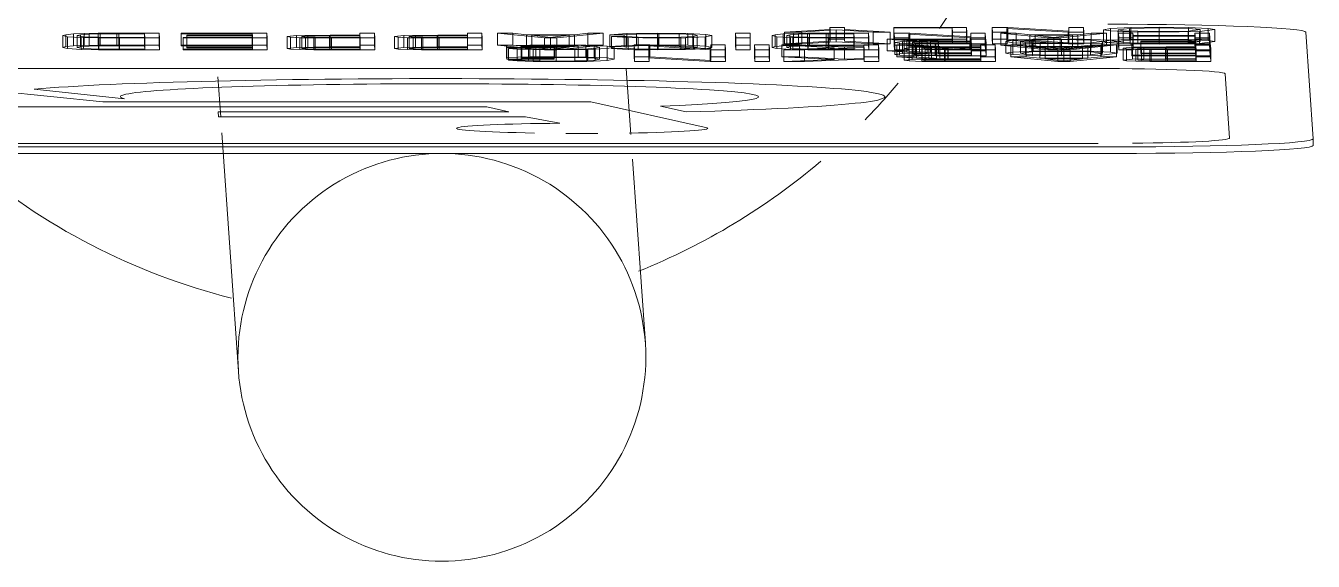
# Model space of a CAD drawing. Header units: metres. Extents: x -55 to 263, y -124 to 62.
# Drawn here: x 2.4793 to 2.6748, y 19.5796 to 19.6609 of the extents above; entities that cross this region are included whole.
import ezdxf

# ---------------------------------------------------------------- set-up
doc = ezdxf.new("R2010")
doc.units = ezdxf.units.M
doc.layers.add('0-1', color=7, linetype='Continuous', lineweight=5)
doc.layers.add('45ESTAC-1', color=53, linetype='Continuous', lineweight=5)

# ---------------------------------------------------------------- blocks, each defined once
blk = doc.blocks.new('Sign - SpeedLimit_Handicap - Handicap-5468633-A1 _ A250')
at = {"layer": '45ESTAC-1'}
for p, q in [((2.48533, 19.65956), (2.48487, 19.65942)), ((2.48487, 19.65942), (2.48558, 19.65925)), ((2.48487, 19.65762), (2.48487, 19.65942)), ((2.48653, 19.65967), (2.48533, 19.65956)), ((2.48533, 19.65776), (2.48533, 19.65956)), ((2.48558, 19.65925), (2.48768, 19.65912)), ((2.48558, 19.65745), (2.48558, 19.65925)), ((2.48815, 19.65973), (2.48653, 19.65967)), ((2.48653, 19.65787), (2.48653, 19.65967)), ((2.48708, 19.65942), (2.48756, 19.65955)), ((2.48804, 19.65925), (2.48708, 19.65942)), ((2.48708, 19.65762), (2.48708, 19.65942)), ((2.48756, 19.65955), (2.4889, 19.65964)), ((2.48756, 19.65775), (2.48756, 19.65955)), ((2.48768, 19.65912), (2.49029, 19.65907)), ((2.48768, 19.65732), (2.48768, 19.65912)), ((2.49035, 19.65917), (2.48804, 19.65925)), ((2.48804, 19.65745), (2.48804, 19.65925)), ((2.49026, 19.65977), (2.48815, 19.65973)), ((2.48815, 19.65794), (2.48815, 19.65973)), ((2.4889, 19.65964), (2.49054, 19.65968)), ((2.4889, 19.65784), (2.4889, 19.65964)), ((2.49311, 19.65978), (2.49026, 19.65977)), ((2.49026, 19.65797), (2.49026, 19.65977)), ((2.49029, 19.65907), (2.49346, 19.65906)), ((2.49029, 19.65727), (2.49029, 19.65907)), ((2.49349, 19.65915), (2.49035, 19.65917)), ((2.49035, 19.65737), (2.49035, 19.65917)), ((2.49054, 19.65968), (2.49339, 19.65969)), ((2.49054, 19.65788), (2.49054, 19.65968)), ((2.49952, 19.65978), (2.49311, 19.65978)), ((2.49311, 19.65798), (2.49311, 19.65978)), ((2.49339, 19.65969), (2.49731, 19.65969)), ((2.49339, 19.65789), (2.49339, 19.65969)), ((2.49346, 19.65906), (2.49957, 19.65906)), ((2.49346, 19.65726), (2.49346, 19.65906)), ((2.49735, 19.65915), (2.49349, 19.65915)), ((2.49349, 19.65735), (2.49349, 19.65915)), ((2.49731, 19.65969), (2.49735, 19.65915)), ((2.49731, 19.65969), (2.49731, 19.65789)), ((2.49735, 19.65735), (2.49735, 19.65915)), ((2.49957, 19.65906), (2.49952, 19.65978)), ((2.49952, 19.65978), (2.49952, 19.65798)), ((2.49957, 19.65726), (2.49957, 19.65906)), ((2.51586, 19.65978), (2.50284, 19.65978)), ((2.50284, 19.65978), (2.50285, 19.65969)), ((2.50284, 19.65798), (2.50284, 19.65978)), ((2.50285, 19.65969), (2.51365, 19.65969)), ((2.50285, 19.65789), (2.50285, 19.65969)), ((2.51369, 19.65915), (2.50316, 19.65915)), ((2.50316, 19.65915), (2.50317, 19.65906)), ((2.50316, 19.65735), (2.50316, 19.65915)), ((2.50317, 19.65906), (2.51591, 19.65906)), ((2.50317, 19.65726), (2.50317, 19.65906)), ((2.51367, 19.65946), (2.5037, 19.65946)), ((2.5037, 19.65946), (2.5037, 19.65937)), ((2.5037, 19.65766), (2.5037, 19.65946)), ((2.5037, 19.65937), (2.51367, 19.65937)), ((2.5037, 19.65757), (2.5037, 19.65937)), ((2.51365, 19.65969), (2.51367, 19.65946)), ((2.51365, 19.65789), (2.51365, 19.65969)), ((2.51367, 19.65766), (2.51367, 19.65946)), ((2.51367, 19.65937), (2.51369, 19.65915)), ((2.51367, 19.65757), (2.51367, 19.65937)), ((2.51369, 19.65735), (2.51369, 19.65915)), ((2.51591, 19.65906), (2.51586, 19.65978)), ((2.51586, 19.65978), (2.51586, 19.65798)), ((2.51591, 19.65726), (2.51591, 19.65906)), ((2.52036, 19.65943), (2.51894, 19.65927)), ((2.51894, 19.65927), (2.51948, 19.65917)), ((2.51894, 19.65747), (2.51894, 19.65927)), ((2.51948, 19.65917), (2.52088, 19.6591)), ((2.51948, 19.65737), (2.51948, 19.65917)), ((2.5255, 19.65949), (2.52036, 19.65943)), ((2.52036, 19.65763), (2.52036, 19.65943)), ((2.52088, 19.6591), (2.52303, 19.65907)), ((2.52088, 19.6573), (2.52088, 19.6591)), ((2.52116, 19.65927), (2.52211, 19.65937)), ((2.52173, 19.6592), (2.52116, 19.65927)), ((2.52116, 19.65747), (2.52116, 19.65927)), ((2.52323, 19.65916), (2.52173, 19.6592)), ((2.52173, 19.6574), (2.52173, 19.6592)), ((2.52211, 19.65937), (2.52537, 19.6594)), ((2.52211, 19.65757), (2.52211, 19.65937)), ((2.52303, 19.65907), (2.52568, 19.65906)), ((2.52303, 19.65727), (2.52303, 19.65907)), ((2.52544, 19.65915), (2.52323, 19.65916)), ((2.52323, 19.65736), (2.52323, 19.65916)), ((2.52537, 19.6594), (2.53001, 19.6594)), ((2.52537, 19.6576), (2.52537, 19.6594)), ((2.53003, 19.65915), (2.52544, 19.65915)), ((2.52544, 19.65735), (2.52544, 19.65915)), ((2.53, 19.65949), (2.5255, 19.65949)), ((2.5255, 19.65769), (2.5255, 19.65949)), ((2.52568, 19.65906), (2.53225, 19.65906)), ((2.52568, 19.65726), (2.52568, 19.65906)), ((2.5322, 19.65978), (2.52998, 19.65978)), ((2.52998, 19.65978), (2.53, 19.65949)), ((2.52998, 19.65798), (2.52998, 19.65978)), ((2.53, 19.65769), (2.53, 19.65949)), ((2.53001, 19.6594), (2.53003, 19.65915)), ((2.53001, 19.6594), (2.53001, 19.6576)), ((2.53003, 19.65735), (2.53003, 19.65915)), ((2.53225, 19.65906), (2.5322, 19.65978)), ((2.5322, 19.65978), (2.5322, 19.65798)), ((2.53225, 19.65726), (2.53225, 19.65906)), ((2.53669, 19.65943), (2.53528, 19.65927)), ((2.53528, 19.65927), (2.53581, 19.65917)), ((2.53528, 19.65747), (2.53528, 19.65927)), ((2.53581, 19.65917), (2.53721, 19.6591)), ((2.53581, 19.65737), (2.53581, 19.65917)), ((2.54184, 19.65949), (2.53669, 19.65943)), ((2.53669, 19.65763), (2.53669, 19.65943)), ((2.53721, 19.6591), (2.53937, 19.65907)), ((2.53721, 19.6573), (2.53721, 19.6591)), ((2.53749, 19.65927), (2.53845, 19.65937)), ((2.53807, 19.6592), (2.53749, 19.65927)), ((2.53749, 19.65747), (2.53749, 19.65927)), ((2.53957, 19.65916), (2.53807, 19.6592)), ((2.53807, 19.6574), (2.53807, 19.6592)), ((2.53845, 19.65937), (2.54171, 19.6594)), ((2.53845, 19.65757), (2.53845, 19.65937)), ((2.53937, 19.65907), (2.54202, 19.65906)), ((2.53937, 19.65727), (2.53937, 19.65907)), ((2.54178, 19.65915), (2.53957, 19.65916)), ((2.53957, 19.65736), (2.53957, 19.65916)), ((2.54171, 19.6594), (2.54635, 19.6594)), ((2.54171, 19.6576), (2.54171, 19.6594)), ((2.54636, 19.65915), (2.54178, 19.65915)), ((2.54178, 19.65735), (2.54178, 19.65915)), ((2.54634, 19.65949), (2.54184, 19.65949)), ((2.54184, 19.65769), (2.54184, 19.65949)), ((2.54202, 19.65906), (2.54859, 19.65906)), ((2.54202, 19.65726), (2.54202, 19.65906)), ((2.54854, 19.65978), (2.54632, 19.65978)), ((2.54632, 19.65978), (2.54634, 19.65949)), ((2.54632, 19.65798), (2.54632, 19.65978)), ((2.54634, 19.65769), (2.54634, 19.65949)), ((2.54635, 19.6594), (2.54636, 19.65915)), ((2.54635, 19.6594), (2.54635, 19.6576)), ((2.54636, 19.65735), (2.54636, 19.65915)), ((2.54859, 19.65906), (2.54854, 19.65978)), ((2.54854, 19.65978), (2.54854, 19.65798)), ((2.54859, 19.65726), (2.54859, 19.65906)), ((2.55324, 19.65978), (2.5509, 19.65978)), ((2.5509, 19.65978), (2.55803, 19.65906)), ((2.5509, 19.65798), (2.5509, 19.65978)), ((2.55529, 19.65956), (2.55324, 19.65978)), ((2.55324, 19.65798), (2.55324, 19.65978)), ((2.56259, 19.65956), (2.55529, 19.65956)), ((2.55529, 19.65776), (2.55529, 19.65956)), ((2.55771, 19.65929), (2.5561, 19.65947)), ((2.5561, 19.65947), (2.56178, 19.65947)), ((2.5561, 19.65767), (2.5561, 19.65947)), ((2.55896, 19.65915), (2.55771, 19.65929)), ((2.55803, 19.65906), (2.55991, 19.65906)), ((2.55803, 19.65726), (2.55803, 19.65906)), ((2.56006, 19.65927), (2.55896, 19.65915)), ((2.55896, 19.65735), (2.55896, 19.65915)), ((2.55991, 19.65906), (2.56694, 19.65978)), ((2.55991, 19.65726), (2.55991, 19.65906)), ((2.56178, 19.65947), (2.56006, 19.65927)), ((2.56178, 19.65947), (2.56178, 19.65767)), ((2.5646, 19.65978), (2.56259, 19.65956)), ((2.56259, 19.65776), (2.56259, 19.65956)), ((2.56694, 19.65978), (2.5646, 19.65978)), ((2.5646, 19.65798), (2.5646, 19.65978)), ((2.56694, 19.65978), (2.56694, 19.65798)), ((2.57055, 19.65973), (2.56794, 19.65955)), ((2.56794, 19.65955), (2.57015, 19.65953)), ((2.56794, 19.65775), (2.56794, 19.65955)), ((2.57045, 19.65929), (2.56823, 19.65926)), ((2.56823, 19.65926), (2.57075, 19.65911)), ((2.56823, 19.65747), (2.56823, 19.65926)), ((2.57015, 19.65953), (2.57202, 19.65966)), ((2.57015, 19.65953), (2.57015, 19.65773)), ((2.57227, 19.65917), (2.57045, 19.65929)), ((2.57045, 19.65749), (2.57045, 19.65929)), ((2.57518, 19.65979), (2.57055, 19.65973)), ((2.57055, 19.65793), (2.57055, 19.65973)), ((2.57075, 19.65911), (2.57519, 19.65905)), ((2.57075, 19.65731), (2.57075, 19.65911)), ((2.57202, 19.65966), (2.57541, 19.6597)), ((2.57202, 19.65786), (2.57202, 19.65966)), ((2.57527, 19.65914), (2.57227, 19.65917)), ((2.57227, 19.65738), (2.57227, 19.65917)), ((2.5798, 19.65975), (2.57518, 19.65979)), ((2.57518, 19.658), (2.57518, 19.65979)), ((2.57519, 19.65905), (2.57944, 19.65909)), ((2.57519, 19.65725), (2.57519, 19.65905)), ((2.57873, 19.65918), (2.57527, 19.65914)), ((2.57527, 19.65734), (2.57527, 19.65914)), ((2.57541, 19.6597), (2.57847, 19.65967)), ((2.57541, 19.6579), (2.57541, 19.6597)), ((2.57847, 19.65967), (2.58056, 19.65957)), ((2.57847, 19.65787), (2.57847, 19.65967)), ((2.58068, 19.65928), (2.57873, 19.65918)), ((2.57873, 19.65738), (2.57873, 19.65918)), ((2.57944, 19.65909), (2.58242, 19.65922)), ((2.57944, 19.65729), (2.57944, 19.65909)), ((2.58251, 19.65961), (2.5798, 19.65975)), ((2.5798, 19.65795), (2.5798, 19.65975)), ((2.58056, 19.65957), (2.58124, 19.65942)), ((2.58056, 19.65777), (2.58056, 19.65957)), ((2.58124, 19.65942), (2.58068, 19.65928)), ((2.58068, 19.65748), (2.58068, 19.65928)), ((2.58124, 19.65762), (2.58124, 19.65942)), ((2.58242, 19.65922), (2.58345, 19.65942)), ((2.58242, 19.65742), (2.58242, 19.65922)), ((2.58345, 19.65942), (2.58251, 19.65961)), ((2.58251, 19.65781), (2.58251, 19.65961)), ((2.58345, 19.65762), (2.58345, 19.65942)), ((2.58924, 19.65978), (2.58703, 19.65978)), ((2.58703, 19.65978), (2.58708, 19.65906)), ((2.58703, 19.65798), (2.58703, 19.65978)), ((2.58708, 19.65906), (2.58929, 19.65906)), ((2.58708, 19.65726), (2.58708, 19.65906)), ((2.58929, 19.65906), (2.58924, 19.65978)), ((2.58924, 19.65978), (2.58924, 19.65798)), ((2.58929, 19.65726), (2.58929, 19.65906)), ((2.59305, 19.65956), (2.59259, 19.65942)), ((2.59259, 19.65942), (2.5933, 19.65925)), ((2.59259, 19.65762), (2.59259, 19.65942)), ((2.59426, 19.65967), (2.59305, 19.65956)), ((2.59305, 19.65776), (2.59305, 19.65956)), ((2.5933, 19.65925), (2.59541, 19.65912)), ((2.5933, 19.65745), (2.5933, 19.65925)), ((2.59587, 19.65973), (2.59426, 19.65967)), ((2.59426, 19.65787), (2.59426, 19.65967)), ((2.60139, 19.66037), (2.59449, 19.65995)), ((2.59449, 19.65995), (2.59711, 19.65995)), ((2.59449, 19.65815), (2.59449, 19.65995)), ((2.59481, 19.65942), (2.59528, 19.65955)), ((2.59576, 19.65925), (2.59481, 19.65942)), ((2.59481, 19.65762), (2.59481, 19.65942)), ((2.59528, 19.65955), (2.59662, 19.65964)), ((2.59528, 19.65775), (2.59528, 19.65955)), ((2.59541, 19.65912), (2.59802, 19.65907)), ((2.59541, 19.65732), (2.59541, 19.65912)), ((2.59807, 19.65917), (2.59576, 19.65925)), ((2.59576, 19.65745), (2.59576, 19.65925)), ((2.59799, 19.65977), (2.59587, 19.65973)), ((2.59587, 19.65794), (2.59587, 19.65973)), ((2.59662, 19.65964), (2.59826, 19.65968)), ((2.59662, 19.65784), (2.59662, 19.65964)), ((2.59711, 19.65995), (2.60044, 19.66017)), ((2.59711, 19.65815), (2.59711, 19.65995)), ((2.60083, 19.65978), (2.59799, 19.65977)), ((2.59799, 19.65797), (2.59799, 19.65977)), ((2.59802, 19.65907), (2.60118, 19.65906)), ((2.59802, 19.65727), (2.59802, 19.65907)), ((2.60121, 19.65915), (2.59807, 19.65917)), ((2.59807, 19.65737), (2.59807, 19.65917)), ((2.59826, 19.65968), (2.60111, 19.65969)), ((2.59826, 19.65788), (2.59826, 19.65968)), ((2.60044, 19.66017), (2.60233, 19.66029)), ((2.60724, 19.65978), (2.60083, 19.65978)), ((2.60083, 19.65798), (2.60083, 19.65978)), ((2.60111, 19.65969), (2.60503, 19.65969)), ((2.60111, 19.65789), (2.60111, 19.65969)), ((2.60118, 19.65906), (2.60729, 19.65906)), ((2.60118, 19.65726), (2.60118, 19.65906)), ((2.60507, 19.65915), (2.60121, 19.65915)), ((2.60121, 19.65735), (2.60121, 19.65915)), ((2.60358, 19.66067), (2.60137, 19.66067)), ((2.60137, 19.66067), (2.60139, 19.66037)), ((2.60137, 19.65887), (2.60137, 19.66067)), ((2.60139, 19.65857), (2.60139, 19.66037)), ((2.60233, 19.66029), (2.60423, 19.66017)), ((2.60233, 19.65849), (2.60233, 19.66029)), ((2.6036, 19.66037), (2.60358, 19.66067)), ((2.60358, 19.66067), (2.60358, 19.65887)), ((2.61055, 19.65995), (2.6036, 19.66037)), ((2.6036, 19.65857), (2.6036, 19.66037)), ((2.60423, 19.66017), (2.60794, 19.65995)), ((2.60503, 19.65969), (2.60507, 19.65915)), ((2.60503, 19.65969), (2.60503, 19.65789)), ((2.60507, 19.65735), (2.60507, 19.65915)), ((2.60729, 19.65906), (2.60724, 19.65978)), ((2.60724, 19.65978), (2.60724, 19.65798)), ((2.60729, 19.65726), (2.60729, 19.65906)), ((2.60794, 19.65995), (2.61055, 19.65995)), ((2.60794, 19.65815), (2.60794, 19.65995)), ((2.61055, 19.65815), (2.61055, 19.65995)), ((2.62214, 19.66067), (2.61106, 19.66067)), ((2.61106, 19.66067), (2.61106, 19.66058)), ((2.61106, 19.65887), (2.61106, 19.66067)), ((2.61106, 19.66058), (2.61993, 19.66058)), ((2.61106, 19.65878), (2.61106, 19.66058)), ((2.61349, 19.65978), (2.61112, 19.65978)), ((2.61112, 19.65978), (2.61117, 19.65906)), ((2.61112, 19.65798), (2.61112, 19.65978)), ((2.61117, 19.65906), (2.61339, 19.65906)), ((2.61117, 19.65726), (2.61117, 19.65906)), ((2.61339, 19.65906), (2.61335, 19.65963)), ((2.61335, 19.65963), (2.62265, 19.65906)), ((2.61335, 19.65783), (2.61335, 19.65963)), ((2.61339, 19.65726), (2.61339, 19.65906)), ((2.62279, 19.65921), (2.61349, 19.65978)), ((2.61349, 19.65798), (2.61349, 19.65978)), ((2.61993, 19.66058), (2.61997, 19.65995)), ((2.61993, 19.65878), (2.61993, 19.66058)), ((2.61997, 19.65995), (2.62219, 19.65995)), ((2.61997, 19.65815), (2.61997, 19.65995)), ((2.62214, 19.66067), (2.62213, 19.65887)), ((2.62219, 19.65995), (2.62214, 19.66067)), ((2.62218, 19.65815), (2.62219, 19.65995)), ((2.62264, 19.65726), (2.62265, 19.65906)), ((2.62265, 19.65906), (2.62502, 19.65906)), ((2.62497, 19.65978), (2.62275, 19.65978)), ((2.62275, 19.65978), (2.62279, 19.65921)), ((2.62275, 19.65798), (2.62275, 19.65978)), ((2.62279, 19.65741), (2.62279, 19.65921)), ((2.62502, 19.65906), (2.62497, 19.65978)), ((2.62497, 19.65978), (2.62497, 19.65798)), ((2.62502, 19.65726), (2.62502, 19.65906)), ((2.62838, 19.66067), (2.62601, 19.66067)), ((2.62601, 19.66067), (2.62606, 19.65995)), ((2.62601, 19.65887), (2.62601, 19.66067)), ((2.62606, 19.65995), (2.62828, 19.65995)), ((2.62606, 19.65815), (2.62606, 19.65995)), ((2.62967, 19.65978), (2.62733, 19.65978)), ((2.62733, 19.65978), (2.63446, 19.65906)), ((2.62733, 19.65798), (2.62733, 19.65978)), ((2.62828, 19.65995), (2.62824, 19.66052)), ((2.62824, 19.66052), (2.63754, 19.65995)), ((2.62824, 19.65872), (2.62824, 19.66052)), ((2.62828, 19.65815), (2.62828, 19.65995)), ((2.63768, 19.6601), (2.62838, 19.66067)), ((2.62838, 19.65887), (2.62838, 19.66067)), ((2.63172, 19.65956), (2.62967, 19.65978)), ((2.62967, 19.65798), (2.62967, 19.65978)), ((2.63902, 19.65956), (2.63172, 19.65956)), ((2.63172, 19.65776), (2.63172, 19.65956)), ((2.63414, 19.65929), (2.63253, 19.65947)), ((2.63253, 19.65947), (2.63821, 19.65947)), ((2.63253, 19.65767), (2.63253, 19.65947)), ((2.63539, 19.65915), (2.63414, 19.65929)), ((2.63446, 19.65906), (2.63634, 19.65906)), ((2.63446, 19.65726), (2.63446, 19.65906)), ((2.63649, 19.65927), (2.63539, 19.65915)), ((2.63539, 19.65735), (2.63539, 19.65915)), ((2.63634, 19.65906), (2.64337, 19.65978)), ((2.63634, 19.65726), (2.63634, 19.65906)), ((2.63821, 19.65947), (2.63649, 19.65927)), ((2.63754, 19.65995), (2.63991, 19.65995)), ((2.63754, 19.65815), (2.63754, 19.65995)), ((2.63986, 19.66067), (2.63764, 19.66067)), ((2.63764, 19.66067), (2.63768, 19.6601)), ((2.63764, 19.65887), (2.63764, 19.66067)), ((2.63768, 19.6583), (2.63768, 19.6601)), ((2.63821, 19.65947), (2.63821, 19.65767)), ((2.64103, 19.65978), (2.63902, 19.65956)), ((2.63902, 19.65776), (2.63902, 19.65956)), ((2.63991, 19.65995), (2.63986, 19.66067)), ((2.63986, 19.66067), (2.63986, 19.65887)), ((2.63991, 19.65815), (2.63991, 19.65995)), ((2.64337, 19.65978), (2.64103, 19.65978)), ((2.64103, 19.65798), (2.64103, 19.65978)), ((2.644, 19.66051), (2.64293, 19.66031)), ((2.64293, 19.66031), (2.64397, 19.66012)), ((2.64293, 19.65851), (2.64293, 19.66031)), ((2.64337, 19.65978), (2.64337, 19.65798)), ((2.64397, 19.66012), (2.64698, 19.65999)), ((2.64397, 19.65832), (2.64397, 19.66012)), ((2.64706, 19.66064), (2.644, 19.66051)), ((2.644, 19.65871), (2.644, 19.66051)), ((2.64514, 19.66031), (2.64689, 19.66052)), ((2.64591, 19.66016), (2.64514, 19.66031)), ((2.64514, 19.65851), (2.64514, 19.66031)), ((2.6474, 19.65978), (2.64518, 19.65978)), ((2.64518, 19.65978), (2.64523, 19.65906)), ((2.64518, 19.65798), (2.64518, 19.65978)), ((2.64523, 19.65906), (2.64745, 19.65906)), ((2.64523, 19.65726), (2.64523, 19.65906)), ((2.64811, 19.66007), (2.64591, 19.66016)), ((2.64591, 19.65837), (2.64591, 19.66016)), ((2.64689, 19.66052), (2.65137, 19.66059)), ((2.64689, 19.65872), (2.64689, 19.66052)), ((2.64698, 19.65999), (2.65139, 19.65994)), ((2.64698, 19.65819), (2.64698, 19.65999)), ((2.65135, 19.66068), (2.64706, 19.66064)), ((2.64706, 19.65884), (2.64706, 19.66064)), ((2.64742, 19.65944), (2.6474, 19.65978)), ((2.6474, 19.65798), (2.6474, 19.65978)), ((2.65684, 19.65944), (2.64742, 19.65944)), ((2.64742, 19.65765), (2.64742, 19.65944)), ((2.64745, 19.65906), (2.64743, 19.65935)), ((2.64743, 19.65935), (2.65684, 19.65935)), ((2.64743, 19.65756), (2.64743, 19.65935)), ((2.64745, 19.65726), (2.64745, 19.65906)), ((2.65137, 19.66003), (2.64811, 19.66007)), ((2.64811, 19.65827), (2.64811, 19.66007)), ((2.65581, 19.66064), (2.65135, 19.66068)), ((2.65135, 19.65889), (2.65135, 19.66068)), ((2.65137, 19.66059), (2.65582, 19.66052)), ((2.65137, 19.6588), (2.65137, 19.66059)), ((2.65577, 19.6601), (2.65137, 19.66003)), ((2.65137, 19.65823), (2.65137, 19.66003)), ((2.65139, 19.65994), (2.65748, 19.66004)), ((2.65139, 19.65814), (2.65139, 19.65994)), ((2.65761, 19.66032), (2.65577, 19.6601)), ((2.65577, 19.6583), (2.65577, 19.6601)), ((2.6588, 19.6605), (2.65581, 19.66064)), ((2.65581, 19.65884), (2.65581, 19.66064)), ((2.65582, 19.66052), (2.65761, 19.66032)), ((2.65582, 19.65872), (2.65582, 19.66052)), ((2.65903, 19.65978), (2.65681, 19.65978)), ((2.65681, 19.65978), (2.65684, 19.65944)), ((2.65681, 19.65798), (2.65681, 19.65978)), ((2.65684, 19.65765), (2.65684, 19.65944)), ((2.65684, 19.65935), (2.65686, 19.65906)), ((2.65684, 19.65756), (2.65684, 19.65935)), ((2.65686, 19.65906), (2.65908, 19.65906)), ((2.65686, 19.65726), (2.65686, 19.65906)), ((2.65748, 19.66004), (2.65982, 19.66032)), ((2.65748, 19.65824), (2.65748, 19.66004)), ((2.65761, 19.66032), (2.65761, 19.65852)), ((2.65982, 19.66032), (2.6588, 19.6605)), ((2.6588, 19.6587), (2.6588, 19.6605)), ((2.65908, 19.65906), (2.65903, 19.65978)), ((2.65903, 19.65978), (2.65903, 19.65798)), ((2.65908, 19.65726), (2.65908, 19.65906)), ((2.65982, 19.66032), (2.65982, 19.65852)), ((2.67477, 19.64375), (2.67365, 19.65992)), ((2.48487, 19.65762), (2.48533, 19.65776)), ((2.48558, 19.65745), (2.48487, 19.65762)), ((2.48533, 19.65776), (2.48653, 19.65787)), ((2.48768, 19.65732), (2.48558, 19.65745)), ((2.48653, 19.65787), (2.48815, 19.65794)), ((2.48756, 19.65775), (2.48708, 19.65762)), ((2.48708, 19.65762), (2.48804, 19.65745)), ((2.4889, 19.65784), (2.48756, 19.65775)), ((2.49029, 19.65727), (2.48768, 19.65732)), ((2.48804, 19.65745), (2.49035, 19.65737)), ((2.48815, 19.65794), (2.49026, 19.65797)), ((2.49054, 19.65788), (2.4889, 19.65784)), ((2.49026, 19.65797), (2.49311, 19.65798)), ((2.49346, 19.65726), (2.49029, 19.65727)), ((2.49035, 19.65737), (2.49349, 19.65735)), ((2.49339, 19.65789), (2.49054, 19.65788)), ((2.49311, 19.65798), (2.49952, 19.65798)), ((2.49731, 19.65789), (2.49339, 19.65789)), ((2.49957, 19.65726), (2.49346, 19.65726)), ((2.49349, 19.65735), (2.49735, 19.65735)), ((2.49735, 19.65735), (2.49731, 19.65789)), ((2.49952, 19.65798), (2.49957, 19.65726)), ((2.50285, 19.65789), (2.50284, 19.65798)), ((2.50284, 19.65798), (2.51586, 19.65798)), ((2.51365, 19.65789), (2.50285, 19.65789)), ((2.50317, 19.65726), (2.50316, 19.65735)), ((2.50316, 19.65735), (2.51369, 19.65735)), ((2.51591, 19.65726), (2.50317, 19.65726)), ((2.5037, 19.65757), (2.5037, 19.65766)), ((2.5037, 19.65766), (2.51367, 19.65766)), ((2.51367, 19.65757), (2.5037, 19.65757)), ((2.51367, 19.65766), (2.51365, 19.65789)), ((2.51369, 19.65735), (2.51367, 19.65757)), ((2.51586, 19.65798), (2.51591, 19.65726)), ((2.51894, 19.65747), (2.52036, 19.65763)), ((2.51948, 19.65737), (2.51894, 19.65747)), ((2.52088, 19.6573), (2.51948, 19.65737)), ((2.52036, 19.65763), (2.5255, 19.65769)), ((2.52303, 19.65727), (2.52088, 19.6573)), ((2.52211, 19.65757), (2.52116, 19.65747)), ((2.52116, 19.65747), (2.52173, 19.6574)), ((2.52173, 19.6574), (2.52323, 19.65736)), ((2.52537, 19.6576), (2.52211, 19.65757)), ((2.52568, 19.65726), (2.52303, 19.65727)), ((2.52323, 19.65736), (2.52544, 19.65735)), ((2.53001, 19.6576), (2.52537, 19.6576)), ((2.52544, 19.65735), (2.53003, 19.65735)), ((2.5255, 19.65769), (2.53, 19.65769)), ((2.53225, 19.65726), (2.52568, 19.65726)), ((2.53, 19.65769), (2.52998, 19.65798)), ((2.52998, 19.65798), (2.5322, 19.65798)), ((2.53003, 19.65735), (2.53001, 19.6576)), ((2.5322, 19.65798), (2.53225, 19.65726)), ((2.53528, 19.65747), (2.53669, 19.65763)), ((2.53581, 19.65737), (2.53528, 19.65747)), ((2.53721, 19.6573), (2.53581, 19.65737)), ((2.53669, 19.65763), (2.54184, 19.65769)), ((2.53937, 19.65727), (2.53721, 19.6573)), ((2.53845, 19.65757), (2.53749, 19.65747)), ((2.53749, 19.65747), (2.53807, 19.6574)), ((2.53807, 19.6574), (2.53957, 19.65736)), ((2.54171, 19.6576), (2.53845, 19.65757)), ((2.54202, 19.65726), (2.53937, 19.65727)), ((2.53957, 19.65736), (2.54178, 19.65735)), ((2.54635, 19.6576), (2.54171, 19.6576)), ((2.54178, 19.65735), (2.54636, 19.65735)), ((2.54184, 19.65769), (2.54634, 19.65769)), ((2.54859, 19.65726), (2.54202, 19.65726)), ((2.54634, 19.65769), (2.54632, 19.65798)), ((2.54632, 19.65798), (2.54854, 19.65798)), ((2.54636, 19.65735), (2.54635, 19.6576)), ((2.54854, 19.65798), (2.54859, 19.65726)), ((2.55803, 19.65726), (2.5509, 19.65798)), ((2.5509, 19.65798), (2.55324, 19.65798)), ((2.55582, 19.65798), (2.55227, 19.6579)), ((2.55227, 19.6579), (2.55229, 19.65763)), ((2.55227, 19.6561), (2.55227, 19.6579)), ((2.55229, 19.65763), (2.55949, 19.65763)), ((2.55229, 19.65583), (2.55229, 19.65763)), ((2.55459, 19.65751), (2.55255, 19.65748)), ((2.55255, 19.65748), (2.5539, 19.65737)), ((2.55255, 19.65569), (2.55255, 19.65748)), ((2.55324, 19.65798), (2.55529, 19.65776)), ((2.5539, 19.65737), (2.55633, 19.65729)), ((2.5539, 19.65557), (2.5539, 19.65737)), ((2.55449, 19.65785), (2.55673, 19.6579)), ((2.55449, 19.65772), (2.55449, 19.65785)), ((2.55449, 19.65605), (2.55449, 19.65785)), ((2.55948, 19.65772), (2.55449, 19.65772)), ((2.55449, 19.65592), (2.55449, 19.65772)), ((2.55561, 19.65742), (2.55459, 19.65751)), ((2.55459, 19.65571), (2.55459, 19.65751)), ((2.55529, 19.65776), (2.56259, 19.65776)), ((2.55734, 19.65738), (2.55561, 19.65742)), ((2.55561, 19.65563), (2.55561, 19.65742)), ((2.55581, 19.65619), (2.55582, 19.65798)), ((2.55957, 19.65801), (2.55582, 19.65798)), ((2.56178, 19.65767), (2.5561, 19.65767)), ((2.5561, 19.65767), (2.55771, 19.65749)), ((2.55633, 19.65729), (2.5598, 19.65727)), ((2.55633, 19.6555), (2.55633, 19.65729)), ((2.55673, 19.6579), (2.55975, 19.65792)), ((2.55673, 19.6561), (2.55673, 19.6579)), ((2.55983, 19.65736), (2.55734, 19.65738)), ((2.55734, 19.65558), (2.55734, 19.65738)), ((2.55771, 19.65749), (2.55896, 19.65735)), ((2.55991, 19.65726), (2.55803, 19.65726)), ((2.55896, 19.65735), (2.56006, 19.65748)), ((2.55949, 19.65763), (2.55948, 19.65772)), ((2.55948, 19.65772), (2.55948, 19.65592)), ((2.55948, 19.65583), (2.55949, 19.65763)), ((2.56431, 19.65797), (2.55957, 19.65801)), ((2.55957, 19.65621), (2.55957, 19.65801)), ((2.55975, 19.65792), (2.56313, 19.65789)), ((2.55975, 19.65612), (2.55975, 19.65792)), ((2.5598, 19.65727), (2.56446, 19.65731)), ((2.5598, 19.65547), (2.5598, 19.65727)), ((2.56266, 19.65738), (2.55983, 19.65736)), ((2.55983, 19.65556), (2.55983, 19.65736)), ((2.56694, 19.65798), (2.55991, 19.65726)), ((2.56006, 19.65748), (2.56178, 19.65767)), ((2.56259, 19.65776), (2.5646, 19.65798)), ((2.56459, 19.65743), (2.56266, 19.65738)), ((2.56266, 19.65558), (2.56266, 19.65738)), ((2.56313, 19.65789), (2.56556, 19.6578)), ((2.56313, 19.65609), (2.56313, 19.65789)), ((2.56753, 19.65784), (2.56431, 19.65797)), ((2.56431, 19.65617), (2.56431, 19.65797)), ((2.56446, 19.65731), (2.56756, 19.65745)), ((2.56446, 19.65551), (2.56446, 19.65731)), ((2.56572, 19.6575), (2.56459, 19.65743)), ((2.56459, 19.65563), (2.56459, 19.65743)), ((2.5646, 19.65798), (2.56694, 19.65798)), ((2.56556, 19.6578), (2.56641, 19.65764)), ((2.56556, 19.656), (2.56556, 19.6578)), ((2.56641, 19.65764), (2.56572, 19.6575)), ((2.56572, 19.6557), (2.56572, 19.6575)), ((2.56641, 19.65584), (2.56641, 19.65764)), ((2.56862, 19.65764), (2.56753, 19.65784)), ((2.56753, 19.65604), (2.56753, 19.65784)), ((2.56756, 19.65745), (2.56862, 19.65764)), ((2.56756, 19.65565), (2.56756, 19.65745)), ((2.56794, 19.65775), (2.57055, 19.65793)), ((2.57015, 19.65773), (2.56794, 19.65775)), ((2.56823, 19.65747), (2.57045, 19.65749)), ((2.57075, 19.65731), (2.56823, 19.65747)), ((2.56862, 19.65585), (2.56862, 19.65764)), ((2.57202, 19.65786), (2.57015, 19.65773)), ((2.57045, 19.65749), (2.57227, 19.65738)), ((2.57055, 19.65793), (2.57518, 19.658)), ((2.57519, 19.65725), (2.57075, 19.65731)), ((2.57402, 19.658), (2.57164, 19.658)), ((2.57164, 19.658), (2.57169, 19.65728)), ((2.57164, 19.6562), (2.57164, 19.658)), ((2.57169, 19.65728), (2.57391, 19.65728)), ((2.57169, 19.65548), (2.57169, 19.65728)), ((2.57541, 19.6579), (2.57202, 19.65786)), ((2.57227, 19.65738), (2.57527, 19.65734)), ((2.57391, 19.65728), (2.57387, 19.65785)), ((2.57387, 19.65785), (2.58317, 19.65728)), ((2.57387, 19.65605), (2.57387, 19.65785)), ((2.57391, 19.65548), (2.57391, 19.65728)), ((2.57401, 19.6562), (2.57402, 19.658)), ((2.58331, 19.65743), (2.57402, 19.658)), ((2.57518, 19.658), (2.5798, 19.65795)), ((2.57944, 19.65729), (2.57519, 19.65725)), ((2.57527, 19.65734), (2.57873, 19.65738)), ((2.57847, 19.65787), (2.57541, 19.6579)), ((2.58056, 19.65777), (2.57847, 19.65787)), ((2.57873, 19.65738), (2.58068, 19.65748)), ((2.58242, 19.65742), (2.57944, 19.65729)), ((2.5798, 19.65795), (2.58251, 19.65781)), ((2.58124, 19.65762), (2.58056, 19.65777)), ((2.58068, 19.65748), (2.58124, 19.65762)), ((2.58345, 19.65762), (2.58242, 19.65742)), ((2.58251, 19.65781), (2.58345, 19.65762)), ((2.58317, 19.65728), (2.58554, 19.65728)), ((2.58317, 19.65548), (2.58317, 19.65728)), ((2.58549, 19.658), (2.58327, 19.658)), ((2.58327, 19.658), (2.58331, 19.65743)), ((2.58327, 19.6562), (2.58327, 19.658)), ((2.58331, 19.65563), (2.58331, 19.65743)), ((2.58554, 19.65728), (2.58549, 19.658)), ((2.58549, 19.658), (2.58549, 19.6562)), ((2.58554, 19.65548), (2.58554, 19.65728)), ((2.58708, 19.65726), (2.58703, 19.65798)), ((2.58703, 19.65798), (2.58924, 19.65798)), ((2.58929, 19.65726), (2.58708, 19.65726)), ((2.58924, 19.65798), (2.58929, 19.65726)), ((2.59214, 19.658), (2.58992, 19.658)), ((2.58992, 19.658), (2.58997, 19.65728)), ((2.58992, 19.6562), (2.58992, 19.658)), ((2.58997, 19.65728), (2.59219, 19.65728)), ((2.58997, 19.65548), (2.58997, 19.65728)), ((2.59219, 19.65728), (2.59214, 19.658)), ((2.59214, 19.658), (2.59214, 19.6562)), ((2.59219, 19.65548), (2.59219, 19.65728)), ((2.59259, 19.65762), (2.59305, 19.65776)), ((2.5933, 19.65745), (2.59259, 19.65762)), ((2.59305, 19.65776), (2.59426, 19.65787)), ((2.59541, 19.65732), (2.5933, 19.65745)), ((2.59678, 19.658), (2.59407, 19.658)), ((2.59407, 19.658), (2.60201, 19.65758)), ((2.59407, 19.6562), (2.59407, 19.658)), ((2.59426, 19.65787), (2.59587, 19.65794)), ((2.60201, 19.65758), (2.5944, 19.65728)), ((2.5944, 19.65728), (2.5975, 19.65728)), ((2.5944, 19.65548), (2.5944, 19.65728)), ((2.59449, 19.65815), (2.60139, 19.65857)), ((2.59711, 19.65815), (2.59449, 19.65815)), ((2.59528, 19.65775), (2.59481, 19.65762)), ((2.59481, 19.65762), (2.59576, 19.65745)), ((2.59662, 19.65784), (2.59528, 19.65775)), ((2.59802, 19.65727), (2.59541, 19.65732)), ((2.59576, 19.65745), (2.59807, 19.65737)), ((2.59587, 19.65794), (2.59799, 19.65797)), ((2.59826, 19.65788), (2.59662, 19.65784)), ((2.60358, 19.65764), (2.59678, 19.658)), ((2.59678, 19.6562), (2.59678, 19.658)), ((2.60044, 19.65837), (2.59711, 19.65815)), ((2.5975, 19.65728), (2.60656, 19.65763)), ((2.5975, 19.65548), (2.5975, 19.65728)), ((2.59799, 19.65797), (2.60083, 19.65798)), ((2.60118, 19.65726), (2.59802, 19.65727)), ((2.59807, 19.65737), (2.60121, 19.65735)), ((2.60111, 19.65789), (2.59826, 19.65788)), ((2.60233, 19.65849), (2.60044, 19.65837)), ((2.60083, 19.65798), (2.60724, 19.65798)), ((2.60503, 19.65789), (2.60111, 19.65789)), ((2.60729, 19.65726), (2.60118, 19.65726)), ((2.60121, 19.65735), (2.60507, 19.65735)), ((2.60139, 19.65857), (2.60137, 19.65887)), ((2.60137, 19.65887), (2.60358, 19.65887)), ((2.60201, 19.65578), (2.60201, 19.65758)), ((2.60423, 19.65838), (2.60233, 19.65849)), ((2.60358, 19.65887), (2.6036, 19.65857)), ((2.60655, 19.65775), (2.60358, 19.65764)), ((2.60358, 19.65584), (2.60358, 19.65764)), ((2.6036, 19.65857), (2.61055, 19.65815)), ((2.60794, 19.65815), (2.60423, 19.65838)), ((2.60507, 19.65735), (2.60503, 19.65789)), ((2.60875, 19.658), (2.60654, 19.658)), ((2.60654, 19.658), (2.60655, 19.65775)), ((2.60654, 19.6562), (2.60654, 19.658)), ((2.60655, 19.65595), (2.60655, 19.65775)), ((2.60656, 19.65763), (2.60659, 19.65728)), ((2.60656, 19.65583), (2.60656, 19.65763)), ((2.60659, 19.65728), (2.6088, 19.65728)), ((2.60659, 19.65548), (2.60659, 19.65728)), ((2.60724, 19.65798), (2.60729, 19.65726)), ((2.61055, 19.65815), (2.60794, 19.65815)), ((2.6088, 19.65728), (2.60875, 19.658)), ((2.60875, 19.658), (2.60875, 19.6562)), ((2.6088, 19.65548), (2.6088, 19.65728)), ((2.61266, 19.65889), (2.61008, 19.65889)), ((2.61008, 19.65889), (2.61305, 19.6587)), ((2.61008, 19.65709), (2.61008, 19.65889)), ((2.61305, 19.6569), (2.61008, 19.65709)), ((2.61008, 19.65709), (2.61266, 19.65709)), ((2.61106, 19.65878), (2.61106, 19.65887)), ((2.61106, 19.65887), (2.62213, 19.65887)), ((2.61993, 19.65878), (2.61106, 19.65878)), ((2.61117, 19.65726), (2.61112, 19.65798)), ((2.61112, 19.65798), (2.61349, 19.65798)), ((2.61339, 19.65726), (2.61117, 19.65726)), ((2.61241, 19.6585), (2.61122, 19.65837)), ((2.61122, 19.65837), (2.61195, 19.65826)), ((2.61122, 19.65657), (2.61122, 19.65837)), ((2.6141, 19.658), (2.61153, 19.658)), ((2.61153, 19.658), (2.6145, 19.65781)), ((2.61153, 19.6562), (2.61153, 19.658)), ((2.61195, 19.65826), (2.61389, 19.65819)), ((2.61195, 19.65646), (2.61195, 19.65826)), ((2.61612, 19.65856), (2.61241, 19.6585)), ((2.61241, 19.6567), (2.61241, 19.6585)), ((2.61497, 19.65874), (2.61266, 19.65889)), ((2.61266, 19.65709), (2.61266, 19.65889)), ((2.61386, 19.65761), (2.61266, 19.65748)), ((2.61266, 19.65748), (2.6134, 19.65737)), ((2.61266, 19.65568), (2.61266, 19.65748)), ((2.61266, 19.65709), (2.61497, 19.65694)), ((2.61305, 19.6587), (2.61612, 19.65856)), ((2.61305, 19.6569), (2.61305, 19.6587)), ((2.62264, 19.65726), (2.61335, 19.65783)), ((2.61335, 19.65783), (2.61339, 19.65726)), ((2.6134, 19.65737), (2.61534, 19.6573)), ((2.6134, 19.65557), (2.6134, 19.65737)), ((2.61349, 19.65798), (2.62279, 19.65741)), ((2.61756, 19.65767), (2.61386, 19.65761)), ((2.61386, 19.65581), (2.61386, 19.65761)), ((2.61389, 19.65819), (2.61744, 19.65817)), ((2.61389, 19.65639), (2.61389, 19.65819)), ((2.61392, 19.65843), (2.61535, 19.65847)), ((2.61438, 19.65829), (2.61392, 19.65843)), ((2.61392, 19.65663), (2.61392, 19.65843)), ((2.61642, 19.65785), (2.6141, 19.658)), ((2.6141, 19.6562), (2.6141, 19.658)), ((2.61734, 19.65826), (2.61438, 19.65829)), ((2.61438, 19.65649), (2.61438, 19.65829)), ((2.6145, 19.65781), (2.61756, 19.65767)), ((2.6145, 19.65601), (2.6145, 19.65781)), ((2.61665, 19.65864), (2.61497, 19.65874)), ((2.61497, 19.65694), (2.61497, 19.65874)), ((2.61534, 19.6573), (2.61889, 19.65728)), ((2.61534, 19.6555), (2.61534, 19.6573)), ((2.61535, 19.65847), (2.61788, 19.65849)), ((2.61535, 19.65667), (2.61535, 19.65847)), ((2.61537, 19.65754), (2.6168, 19.65758)), ((2.61582, 19.6574), (2.61537, 19.65754)), ((2.61537, 19.65574), (2.61537, 19.65754)), ((2.61879, 19.65737), (2.61582, 19.6574)), ((2.61582, 19.6556), (2.61582, 19.6574)), ((2.61612, 19.65677), (2.61612, 19.65856)), ((2.61809, 19.65775), (2.61642, 19.65785)), ((2.61642, 19.65605), (2.61642, 19.65785)), ((2.61782, 19.6586), (2.61665, 19.65864)), ((2.61665, 19.65684), (2.61665, 19.65864)), ((2.6168, 19.65758), (2.61933, 19.6576)), ((2.6168, 19.65578), (2.6168, 19.65758)), ((2.62286, 19.65826), (2.61734, 19.65826)), ((2.61734, 19.65646), (2.61734, 19.65826)), ((2.61744, 19.65817), (2.62508, 19.65817)), ((2.61744, 19.65637), (2.61744, 19.65817)), ((2.61756, 19.65588), (2.61756, 19.65767)), ((2.62283, 19.65858), (2.61782, 19.6586)), ((2.61782, 19.6568), (2.61782, 19.6586)), ((2.61788, 19.65849), (2.62284, 19.65849)), ((2.61788, 19.65669), (2.61788, 19.65849)), ((2.61927, 19.65771), (2.61809, 19.65775)), ((2.61809, 19.65595), (2.61809, 19.65775)), ((2.6243, 19.65737), (2.61879, 19.65737)), ((2.61879, 19.65557), (2.61879, 19.65737)), ((2.61889, 19.65728), (2.62652, 19.65728)), ((2.61889, 19.65548), (2.61889, 19.65728)), ((2.62428, 19.65769), (2.61927, 19.65771)), ((2.61927, 19.65591), (2.61927, 19.65771)), ((2.61933, 19.6576), (2.62429, 19.6576)), ((2.61933, 19.6558), (2.61933, 19.6576)), ((2.61997, 19.65815), (2.61993, 19.65878)), ((2.62218, 19.65815), (2.61997, 19.65815)), ((2.62213, 19.65887), (2.62218, 19.65815)), ((2.62502, 19.65726), (2.62264, 19.65726)), ((2.62279, 19.65741), (2.62275, 19.65798)), ((2.62275, 19.65798), (2.62497, 19.65798)), ((2.62503, 19.65889), (2.62281, 19.65889)), ((2.62281, 19.65889), (2.62283, 19.65858)), ((2.62281, 19.65709), (2.62281, 19.65889)), ((2.62283, 19.65678), (2.62281, 19.65709)), ((2.62281, 19.65709), (2.62503, 19.65709)), ((2.62283, 19.65678), (2.62283, 19.65858)), ((2.62284, 19.65849), (2.62286, 19.65826)), ((2.62284, 19.65849), (2.62284, 19.65669)), ((2.62286, 19.65646), (2.62286, 19.65826)), ((2.62647, 19.658), (2.62426, 19.658)), ((2.62426, 19.658), (2.62428, 19.65769)), ((2.62426, 19.6562), (2.62426, 19.658)), ((2.62428, 19.65589), (2.62428, 19.65769)), ((2.62429, 19.6576), (2.6243, 19.65737)), ((2.62429, 19.6576), (2.62429, 19.6558)), ((2.6243, 19.65557), (2.6243, 19.65737)), ((2.62497, 19.65798), (2.62502, 19.65726)), ((2.62508, 19.65817), (2.62503, 19.65889)), ((2.62503, 19.65889), (2.62503, 19.65709)), ((2.62503, 19.65709), (2.62508, 19.65637)), ((2.62508, 19.65637), (2.62508, 19.65817)), ((2.62606, 19.65815), (2.62601, 19.65887)), ((2.62601, 19.65887), (2.62838, 19.65887)), ((2.62828, 19.65815), (2.62606, 19.65815)), ((2.62652, 19.65728), (2.62647, 19.658)), ((2.62647, 19.658), (2.62647, 19.6562)), ((2.62652, 19.65548), (2.62652, 19.65728)), ((2.63446, 19.65726), (2.62733, 19.65798)), ((2.62733, 19.65798), (2.62967, 19.65798)), ((2.62917, 19.65873), (2.6281, 19.65853)), ((2.6281, 19.65853), (2.62914, 19.65834)), ((2.6281, 19.65673), (2.6281, 19.65853)), ((2.63754, 19.65815), (2.62824, 19.65872)), ((2.62824, 19.65872), (2.62828, 19.65815)), ((2.62838, 19.65887), (2.63768, 19.6583)), ((2.63118, 19.658), (2.62884, 19.658)), ((2.62884, 19.658), (2.63597, 19.65728)), ((2.62884, 19.6562), (2.62884, 19.658)), ((2.62914, 19.65834), (2.63215, 19.65821)), ((2.62914, 19.65654), (2.62914, 19.65834)), ((2.63223, 19.65886), (2.62917, 19.65873)), ((2.62917, 19.65693), (2.62917, 19.65873)), ((2.62917, 19.65693), (2.63223, 19.65706)), ((2.62967, 19.65798), (2.63172, 19.65776)), ((2.63031, 19.65853), (2.63206, 19.65874)), ((2.63108, 19.65838), (2.63031, 19.65853)), ((2.63031, 19.65673), (2.63031, 19.65853)), ((2.63328, 19.65828), (2.63108, 19.65838)), ((2.63108, 19.65658), (2.63108, 19.65838)), ((2.63323, 19.65778), (2.63118, 19.658)), ((2.63118, 19.6562), (2.63118, 19.658)), ((2.63172, 19.65776), (2.63902, 19.65776)), ((2.63206, 19.65874), (2.63654, 19.65881)), ((2.63206, 19.65694), (2.63206, 19.65874)), ((2.63215, 19.65821), (2.63656, 19.65816)), ((2.63215, 19.65641), (2.63215, 19.65821)), ((2.63652, 19.6589), (2.63223, 19.65886)), ((2.63223, 19.65706), (2.63223, 19.65886)), ((2.63223, 19.65706), (2.63652, 19.6571)), ((2.63821, 19.65767), (2.63253, 19.65767)), ((2.63253, 19.65767), (2.63414, 19.65749)), ((2.64053, 19.65778), (2.63323, 19.65778)), ((2.63323, 19.65598), (2.63323, 19.65778)), ((2.63654, 19.65825), (2.63328, 19.65828)), ((2.63328, 19.65649), (2.63328, 19.65828)), ((2.63565, 19.65751), (2.63404, 19.65769)), ((2.63404, 19.65769), (2.63972, 19.65769)), ((2.63404, 19.65589), (2.63404, 19.65769)), ((2.63414, 19.65749), (2.63539, 19.65735)), ((2.63634, 19.65726), (2.63446, 19.65726)), ((2.63539, 19.65735), (2.63649, 19.65748)), ((2.6369, 19.65737), (2.63565, 19.65751)), ((2.63597, 19.65728), (2.63785, 19.65728)), ((2.63597, 19.65548), (2.63597, 19.65728)), ((2.64337, 19.65798), (2.63634, 19.65726)), ((2.63649, 19.65748), (2.63821, 19.65767)), ((2.64098, 19.65885), (2.63652, 19.6589)), ((2.63652, 19.6571), (2.63652, 19.6589)), ((2.63652, 19.6571), (2.64098, 19.65706)), ((2.63654, 19.65881), (2.64099, 19.65874)), ((2.63654, 19.65701), (2.63654, 19.65881)), ((2.64094, 19.65832), (2.63654, 19.65825)), ((2.63654, 19.65645), (2.63654, 19.65825)), ((2.63656, 19.65816), (2.64265, 19.65826)), ((2.63656, 19.65636), (2.63656, 19.65816)), ((2.638, 19.65749), (2.6369, 19.65737)), ((2.6369, 19.65557), (2.6369, 19.65737)), ((2.63991, 19.65815), (2.63754, 19.65815)), ((2.63768, 19.6583), (2.63764, 19.65887)), ((2.63764, 19.65887), (2.63986, 19.65887)), ((2.63785, 19.65728), (2.64488, 19.658)), ((2.63785, 19.65548), (2.63785, 19.65728)), ((2.63972, 19.65769), (2.638, 19.65749)), ((2.63902, 19.65776), (2.64103, 19.65798)), ((2.63972, 19.65769), (2.63972, 19.65589)), ((2.63986, 19.65887), (2.63991, 19.65815)), ((2.64254, 19.658), (2.64053, 19.65778)), ((2.64053, 19.65598), (2.64053, 19.65778)), ((2.64278, 19.65854), (2.64094, 19.65832)), ((2.64094, 19.65652), (2.64094, 19.65832)), ((2.64397, 19.65872), (2.64098, 19.65885)), ((2.64098, 19.65706), (2.64098, 19.65885)), ((2.64098, 19.65706), (2.64397, 19.65692)), ((2.64099, 19.65874), (2.64278, 19.65854)), ((2.64099, 19.65694), (2.64099, 19.65874)), ((2.64103, 19.65798), (2.64337, 19.65798)), ((2.64488, 19.658), (2.64254, 19.658)), ((2.64254, 19.6562), (2.64254, 19.658)), ((2.64265, 19.65826), (2.64499, 19.65854)), ((2.64265, 19.65646), (2.64265, 19.65826)), ((2.64278, 19.65854), (2.64278, 19.65674)), ((2.64293, 19.65851), (2.644, 19.65871)), ((2.64397, 19.65832), (2.64293, 19.65851)), ((2.64499, 19.65854), (2.64397, 19.65872)), ((2.64397, 19.65692), (2.64397, 19.65872)), ((2.64698, 19.65819), (2.64397, 19.65832)), ((2.644, 19.65871), (2.64706, 19.65884)), ((2.64488, 19.658), (2.64488, 19.6562)), ((2.64499, 19.65854), (2.64499, 19.65674)), ((2.64689, 19.65872), (2.64514, 19.65851)), ((2.64514, 19.65851), (2.64591, 19.65837)), ((2.64523, 19.65726), (2.64518, 19.65798)), ((2.64518, 19.65798), (2.6474, 19.65798)), ((2.64745, 19.65726), (2.64523, 19.65726)), ((2.64731, 19.65764), (2.64589, 19.65749)), ((2.64589, 19.65749), (2.64643, 19.65739)), ((2.64589, 19.65569), (2.64589, 19.65749)), ((2.64591, 19.65837), (2.64811, 19.65827)), ((2.64643, 19.65739), (2.64783, 19.65732)), ((2.64643, 19.65559), (2.64643, 19.65739)), ((2.65137, 19.6588), (2.64689, 19.65872)), ((2.65139, 19.65814), (2.64698, 19.65819)), ((2.64706, 19.65884), (2.65135, 19.65889)), ((2.65692, 19.65826), (2.64723, 19.65826)), ((2.64723, 19.65826), (2.64723, 19.65817)), ((2.64723, 19.65646), (2.64723, 19.65826)), ((2.64723, 19.65817), (2.65914, 19.65817)), ((2.64723, 19.65637), (2.64723, 19.65817)), ((2.65245, 19.65771), (2.64731, 19.65764)), ((2.64731, 19.65585), (2.64731, 19.65764)), ((2.6474, 19.65798), (2.64742, 19.65765)), ((2.64742, 19.65765), (2.65684, 19.65765)), ((2.65684, 19.65756), (2.64743, 19.65756)), ((2.64743, 19.65756), (2.64745, 19.65726)), ((2.64783, 19.65732), (2.64998, 19.65729)), ((2.64783, 19.65552), (2.64783, 19.65732)), ((2.64811, 19.65827), (2.65137, 19.65823)), ((2.64811, 19.65749), (2.64907, 19.65758)), ((2.64868, 19.65742), (2.64811, 19.65749)), ((2.64811, 19.65569), (2.64811, 19.65749)), ((2.6569, 19.65856), (2.64859, 19.65856)), ((2.64859, 19.65856), (2.6486, 19.65847)), ((2.64859, 19.65677), (2.64859, 19.65856)), ((2.6486, 19.65847), (2.6569, 19.65847)), ((2.6486, 19.65668), (2.6486, 19.65847)), ((2.65018, 19.65738), (2.64868, 19.65742)), ((2.64868, 19.65562), (2.64868, 19.65742)), ((2.64907, 19.65758), (2.65233, 19.65762)), ((2.64907, 19.65579), (2.64907, 19.65758)), ((2.64998, 19.65729), (2.65263, 19.65728)), ((2.64998, 19.65549), (2.64998, 19.65729)), ((2.6524, 19.65737), (2.65018, 19.65738)), ((2.65018, 19.65558), (2.65018, 19.65738)), ((2.65135, 19.65889), (2.65581, 19.65884)), ((2.65582, 19.65872), (2.65137, 19.6588)), ((2.65137, 19.65823), (2.65577, 19.6583)), ((2.65748, 19.65824), (2.65139, 19.65814)), ((2.65233, 19.65762), (2.65696, 19.65762)), ((2.65233, 19.65582), (2.65233, 19.65762)), ((2.65698, 19.65737), (2.6524, 19.65737)), ((2.6524, 19.65557), (2.6524, 19.65737)), ((2.65696, 19.65771), (2.65245, 19.65771)), ((2.65245, 19.65591), (2.65245, 19.65771)), ((2.65263, 19.65728), (2.6592, 19.65728)), ((2.65263, 19.65548), (2.65263, 19.65728)), ((2.65577, 19.6583), (2.65761, 19.65852)), ((2.65581, 19.65884), (2.6588, 19.6587)), ((2.65761, 19.65852), (2.65582, 19.65872)), ((2.65684, 19.65765), (2.65681, 19.65798)), ((2.65681, 19.65798), (2.65903, 19.65798)), ((2.65686, 19.65726), (2.65684, 19.65756)), ((2.65908, 19.65726), (2.65686, 19.65726)), ((2.65909, 19.65889), (2.65687, 19.65889)), ((2.65687, 19.65889), (2.6569, 19.65856)), ((2.65687, 19.65709), (2.65687, 19.65889)), ((2.6569, 19.65677), (2.65687, 19.65709)), ((2.65687, 19.65709), (2.65909, 19.65709)), ((2.6569, 19.65677), (2.6569, 19.65856)), ((2.6569, 19.65847), (2.65692, 19.65826)), ((2.6569, 19.65668), (2.6569, 19.65847)), ((2.65692, 19.65646), (2.65692, 19.65826)), ((2.65915, 19.658), (2.65694, 19.658)), ((2.65694, 19.658), (2.65696, 19.65771)), ((2.65694, 19.6562), (2.65694, 19.658)), ((2.65696, 19.65591), (2.65696, 19.65771)), ((2.65696, 19.65762), (2.65698, 19.65737)), ((2.65696, 19.65762), (2.65696, 19.65582)), ((2.65698, 19.65557), (2.65698, 19.65737)), ((2.65982, 19.65852), (2.65748, 19.65824)), ((2.6588, 19.6587), (2.65982, 19.65852)), ((2.65903, 19.65798), (2.65908, 19.65726)), ((2.65914, 19.65817), (2.65909, 19.65889)), ((2.65909, 19.65889), (2.65909, 19.65709)), ((2.65909, 19.65709), (2.65914, 19.65637)), ((2.65914, 19.65637), (2.65914, 19.65817)), ((2.6592, 19.65728), (2.65915, 19.658)), ((2.65915, 19.658), (2.65915, 19.6562)), ((2.6592, 19.65548), (2.6592, 19.65728)), ((2.55227, 19.6561), (2.55581, 19.65619)), ((2.55229, 19.65583), (2.55227, 19.6561)), ((2.55948, 19.65583), (2.55229, 19.65583)), ((2.55255, 19.65569), (2.55459, 19.65571)), ((2.5539, 19.65557), (2.55255, 19.65569)), ((2.55633, 19.6555), (2.5539, 19.65557)), ((2.55673, 19.6561), (2.55449, 19.65605)), ((2.55449, 19.65605), (2.55449, 19.65592)), ((2.55449, 19.65592), (2.55948, 19.65592)), ((2.55459, 19.65571), (2.55561, 19.65563)), ((2.55561, 19.65563), (2.55734, 19.65558)), ((2.55581, 19.65619), (2.55957, 19.65621)), ((2.5598, 19.65547), (2.55633, 19.6555)), ((2.55975, 19.65612), (2.55673, 19.6561)), ((2.55734, 19.65558), (2.55983, 19.65556)), ((2.55948, 19.65592), (2.55948, 19.65583)), ((2.55957, 19.65621), (2.56431, 19.65617)), ((2.56313, 19.65609), (2.55975, 19.65612)), ((2.56446, 19.65551), (2.5598, 19.65547)), ((2.55983, 19.65556), (2.56266, 19.65558)), ((2.56266, 19.65558), (2.56459, 19.65563)), ((2.56556, 19.656), (2.56313, 19.65609)), ((2.56431, 19.65617), (2.56753, 19.65604)), ((2.56756, 19.65565), (2.56446, 19.65551)), ((2.56459, 19.65563), (2.56572, 19.6557)), ((2.56641, 19.65584), (2.56556, 19.656)), ((2.56572, 19.6557), (2.56641, 19.65584)), ((2.56753, 19.65604), (2.56862, 19.65585)), ((2.56862, 19.65585), (2.56756, 19.65565)), ((2.57169, 19.65548), (2.57164, 19.6562)), ((2.57164, 19.6562), (2.57401, 19.6562)), ((2.57391, 19.65548), (2.57169, 19.65548)), ((2.58317, 19.65548), (2.57387, 19.65605)), ((2.57387, 19.65605), (2.57391, 19.65548)), ((2.57401, 19.6562), (2.58331, 19.65563)), ((2.58554, 19.65548), (2.58317, 19.65548)), ((2.58331, 19.65563), (2.58327, 19.6562)), ((2.58327, 19.6562), (2.58549, 19.6562)), ((2.58549, 19.6562), (2.58554, 19.65548)), ((2.58997, 19.65548), (2.58992, 19.6562)), ((2.58992, 19.6562), (2.59214, 19.6562)), ((2.59219, 19.65548), (2.58997, 19.65548)), ((2.59214, 19.6562), (2.59219, 19.65548)), ((2.60201, 19.65578), (2.59407, 19.6562)), ((2.59407, 19.6562), (2.59678, 19.6562)), ((2.5944, 19.65548), (2.60201, 19.65578)), ((2.5975, 19.65548), (2.5944, 19.65548)), ((2.59678, 19.6562), (2.60358, 19.65584)), ((2.60656, 19.65583), (2.5975, 19.65548)), ((2.60358, 19.65584), (2.60655, 19.65595)), ((2.60655, 19.65595), (2.60654, 19.6562)), ((2.60654, 19.6562), (2.60875, 19.6562)), ((2.60659, 19.65548), (2.60656, 19.65583)), ((2.6088, 19.65548), (2.60659, 19.65548)), ((2.60875, 19.6562), (2.6088, 19.65548)), ((2.61122, 19.65657), (2.61241, 19.6567)), ((2.61195, 19.65646), (2.61122, 19.65657)), ((2.6145, 19.65601), (2.61153, 19.6562)), ((2.61153, 19.6562), (2.6141, 19.6562)), ((2.61389, 19.65639), (2.61195, 19.65646)), ((2.61241, 19.6567), (2.61612, 19.65677)), ((2.61266, 19.65568), (2.61386, 19.65581)), ((2.6134, 19.65557), (2.61266, 19.65568)), ((2.61612, 19.65677), (2.61305, 19.6569)), ((2.61534, 19.6555), (2.6134, 19.65557)), ((2.61386, 19.65581), (2.61756, 19.65588)), ((2.61744, 19.65637), (2.61389, 19.65639)), ((2.61535, 19.65667), (2.61392, 19.65663)), ((2.61392, 19.65663), (2.61438, 19.65649)), ((2.6141, 19.6562), (2.61642, 19.65605)), ((2.61438, 19.65649), (2.61734, 19.65646)), ((2.61756, 19.65588), (2.6145, 19.65601)), ((2.61497, 19.65694), (2.61665, 19.65684)), ((2.61889, 19.65548), (2.61534, 19.6555)), ((2.61788, 19.65669), (2.61535, 19.65667)), ((2.6168, 19.65578), (2.61537, 19.65574)), ((2.61537, 19.65574), (2.61582, 19.6556)), ((2.61582, 19.6556), (2.61879, 19.65557)), ((2.61642, 19.65605), (2.61809, 19.65595)), ((2.61665, 19.65684), (2.61782, 19.6568)), ((2.61933, 19.6558), (2.6168, 19.65578)), ((2.61734, 19.65646), (2.62286, 19.65646)), ((2.62508, 19.65637), (2.61744, 19.65637)), ((2.61782, 19.6568), (2.62283, 19.65678)), ((2.62284, 19.65669), (2.61788, 19.65669)), ((2.61809, 19.65595), (2.61927, 19.65591)), ((2.61879, 19.65557), (2.6243, 19.65557)), ((2.62652, 19.65548), (2.61889, 19.65548)), ((2.61927, 19.65591), (2.62428, 19.65589)), ((2.62429, 19.6558), (2.61933, 19.6558)), ((2.62286, 19.65646), (2.62284, 19.65669)), ((2.62428, 19.65589), (2.62426, 19.6562)), ((2.62426, 19.6562), (2.62647, 19.6562)), ((2.6243, 19.65557), (2.62429, 19.6558)), ((2.62647, 19.6562), (2.62652, 19.65548)), ((2.6281, 19.65673), (2.62917, 19.65693)), ((2.62914, 19.65654), (2.6281, 19.65673)), ((2.63597, 19.65548), (2.62884, 19.6562)), ((2.62884, 19.6562), (2.63118, 19.6562)), ((2.63215, 19.65641), (2.62914, 19.65654)), ((2.63206, 19.65694), (2.63031, 19.65673)), ((2.63031, 19.65673), (2.63108, 19.65658)), ((2.63108, 19.65658), (2.63328, 19.65649)), ((2.63118, 19.6562), (2.63323, 19.65598)), ((2.63654, 19.65701), (2.63206, 19.65694)), ((2.63656, 19.65636), (2.63215, 19.65641)), ((2.63323, 19.65598), (2.64053, 19.65598)), ((2.63328, 19.65649), (2.63654, 19.65645)), ((2.63972, 19.65589), (2.63404, 19.65589)), ((2.63404, 19.65589), (2.63565, 19.65571)), ((2.63565, 19.65571), (2.6369, 19.65557)), ((2.63785, 19.65548), (2.63597, 19.65548)), ((2.64099, 19.65694), (2.63654, 19.65701)), ((2.63654, 19.65645), (2.64094, 19.65652)), ((2.64265, 19.65646), (2.63656, 19.65636)), ((2.6369, 19.65557), (2.638, 19.65569)), ((2.64488, 19.6562), (2.63785, 19.65548)), ((2.638, 19.65569), (2.63972, 19.65589)), ((2.64053, 19.65598), (2.64254, 19.6562)), ((2.64094, 19.65652), (2.64278, 19.65674)), ((2.64278, 19.65674), (2.64099, 19.65694)), ((2.64254, 19.6562), (2.64488, 19.6562)), ((2.64499, 19.65674), (2.64265, 19.65646)), ((2.64397, 19.65692), (2.64499, 19.65674)), ((2.64589, 19.65569), (2.64731, 19.65585)), ((2.64643, 19.65559), (2.64589, 19.65569)), ((2.64783, 19.65552), (2.64643, 19.65559)), ((2.64723, 19.65637), (2.64723, 19.65646)), ((2.64723, 19.65646), (2.65692, 19.65646)), ((2.65914, 19.65637), (2.64723, 19.65637)), ((2.64731, 19.65585), (2.65245, 19.65591)), ((2.64998, 19.65549), (2.64783, 19.65552)), ((2.64907, 19.65579), (2.64811, 19.65569)), ((2.64811, 19.65569), (2.64868, 19.65562)), ((2.6486, 19.65668), (2.64859, 19.65677)), ((2.64859, 19.65677), (2.6569, 19.65677)), ((2.6569, 19.65668), (2.6486, 19.65668)), ((2.64868, 19.65562), (2.65018, 19.65558)), ((2.65233, 19.65582), (2.64907, 19.65579)), ((2.65263, 19.65548), (2.64998, 19.65549)), ((2.65018, 19.65558), (2.6524, 19.65557)), ((2.65696, 19.65582), (2.65233, 19.65582)), ((2.6524, 19.65557), (2.65698, 19.65557)), ((2.65245, 19.65591), (2.65696, 19.65591)), ((2.6592, 19.65548), (2.65263, 19.65548)), ((2.65692, 19.65646), (2.6569, 19.65668)), ((2.65696, 19.65591), (2.65694, 19.6562)), ((2.65694, 19.6562), (2.65915, 19.6562)), ((2.65698, 19.65557), (2.65696, 19.65582)), ((2.65915, 19.6562), (2.6592, 19.65548)), ((2.40193, 19.65443), (2.64133, 19.65443)), ((2.50845, 19.65314), (2.50888, 19.64707)), ((2.57115, 19.64439), (2.57045, 19.65443)), ((2.66139, 19.65361), (2.66207, 19.64386)), ((2.49098, 19.64937), (2.46961, 19.65157)), ((2.48055, 19.65129), (2.49424, 19.64983)), ((2.56508, 19.64937), (2.49098, 19.64937)), ((2.58273, 19.64543), (2.56508, 19.64937)), ((2.47796, 19.6486), (2.54928, 19.6486)), ((2.5085, 19.64786), (2.50855, 19.64709)), ((2.5526, 19.64786), (2.5085, 19.64786)), ((2.54928, 19.6486), (2.5526, 19.64786)), ((2.57564, 19.64871), (2.57955, 19.64785)), ((2.50855, 19.64709), (2.55516, 19.64709)), ((2.55516, 19.64709), (2.56036, 19.64612)), ((2.50904, 19.64468), (2.51156, 19.60844)), ((2.67477, 19.64275), (2.67477, 19.64375)), ((2.40006, 19.64253), (2.64486, 19.64253)), ((2.64486, 19.64153), (2.40006, 19.64153)), ((2.64212, 19.64305), (2.40272, 19.64305)), ((2.57335, 19.61273), (2.57141, 19.64069))]:
    blk.add_line(p, q, dxfattribs=at)
for centre, major_axis, ratio, start_param, end_param in [((2.53514, 19.71641), (0.09976, 0.00693), 0.999167, 5.619705, 6.213776), ((2.64365, 19.65992), (-0.03, 0), 0.040709, 3.144425, 4.715221), ((2.64139, 19.65361), (-0.02, 0), 0.040709, 3.144425, 4.715221), ((2.54209, 19.65014), (-0.06763, 0.00001), 0.040709, 2.157927, 5.855407), ((2.54209, 19.65014), (-0.04846, 0.00001), 0.040709, 2.335395, 6.443209), ((2.53514, 19.71641), (0.09976, 0.00693), 0.999167, 5.440919, 5.515644), ((2.56375, 19.64535), (-0.01908, 0), 0.040709, 4.890657, 7.465338), ((2.56375, 19.64535), (-0.01908, 0), 0.040709, 1.954557, 3.241898), ((2.56375, 19.64535), (-0.01908, 0), 0.040709, 1.439621, 1.697089), ((2.64477, 19.64375), (-0.03, 0), 0.040709, 1.573629, 3.141593), ((2.64207, 19.64386), (-0.02, 0), 0.040709, 1.835428, 3.144425), ((2.54245, 19.61059), (0.03089, 0.00215), 0.999167, 6.213776, 9.355369), ((2.64477, 19.64275), (-0.03, 0), 0.040709, 1.573629, 3.141593), ((2.53514, 19.71641), (0.09976, 0.00693), 0.999167, 3.93702, 4.393906), ((2.53514, 19.71641), (0.09976, 0.00693), 0.999167, 5.024039, 5.34894), ((2.54245, 19.61059), (0.03089, 0.00215), 0.999167, 3.072183, 6.213776)]:
    blk.add_ellipse(centre, major_axis=major_axis, ratio=ratio, start_param=start_param, end_param=end_param, dxfattribs=at)
blk = doc.blocks.new('22011_AR_rvt-1-A1 _ A250')
at = {"layer": '45ESTAC-1'}
blk.add_blockref('Sign - SpeedLimit_Handicap - Handicap-5468633-A1 _ A250', (0, 0), dxfattribs=at)

msp = doc.modelspace()

# ---------------------------------------------------------------- block references
at = {"layer": '0-1'}
msp.add_blockref('22011_AR_rvt-1-A1 _ A250', (0, 0), dxfattribs=at)

doc.saveas('drawing.dxf')
